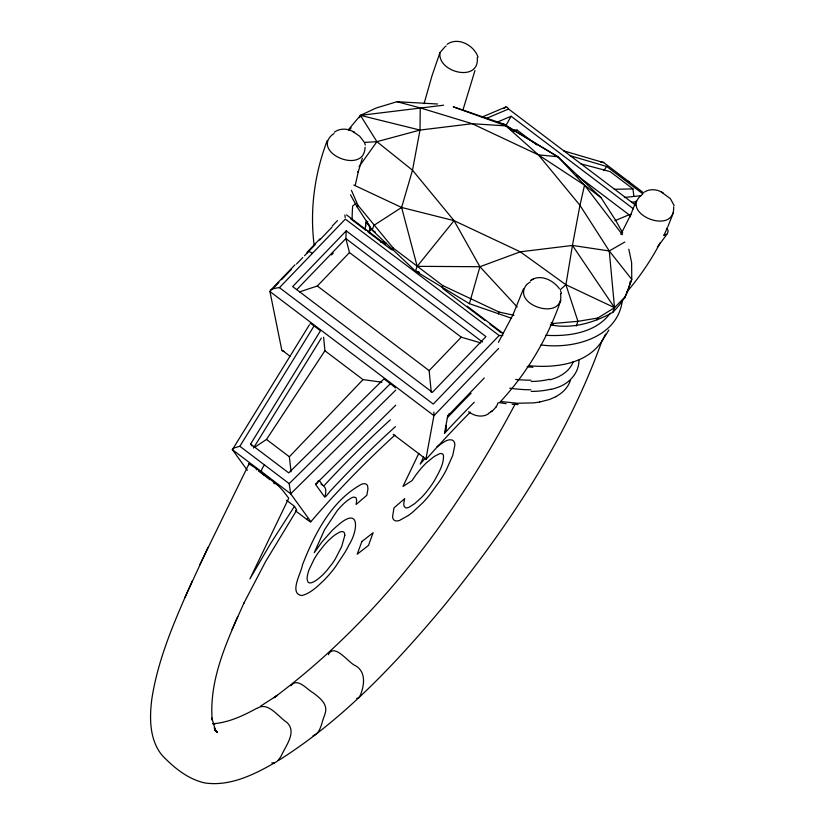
<?xml version="1.0" encoding="UTF-8"?>
<svg xmlns="http://www.w3.org/2000/svg" width="825" height="825" viewBox="0 0 825 825"><rect width="100%" height="100%" fill="white"/><g stroke="black" fill="none" stroke-linecap="round" stroke-linejoin="round"><path stroke-width="1.24" d="M511.521 318.244L469.404 303.683L415.439 271.064L417.182 266.331L401.62 207.467L412.5 170.218L420.007 130.072L420.234 107.889L397.021 101.712L376.045 108.054L360.453 115.366L348.614 129.432M346.211 230.845L292.658 286.564L432.403 392.329L485.956 336.61L346.211 230.845L345.85 238.569L349.48 252.563L461.268 337.177L480.728 342.901M550.254 325.06L552.822 325.277C573.86 328.793 594.423 322.42 612.789 312.397C620.988 303.755 628.949 293.906 630.135 281.634M578.964 360.113C579.14 373.065 568.951 383.903 557.04 387.595A56.543 37.403 12.1 0 1 551.296 389.379M426.03 459.381L426.02 458.287M365.073 229.206L366.331 221.038M365.836 226.287L365.547 225.287M318.388 480.583L317.522 482.718L315.573 484.327L395.742 405.178M369.466 232.836L370.043 228.659A6.652 4.362 51.8 0 0 366.352 222.389L367.857 221.337M622.318 300.568C617.605 338.085 572.828 349.367 541.025 344.922M576.211 326.05L577.954 321.327L565.929 284.738L572.447 245.448L579.954 205.301L584.543 185.161L557.793 156.709L503.827 124.08L453.338 106.786M474.282 402.208A306.096 57.492 -50.5 0 0 448.852 428.639L444.52 433.29L447.697 416.017L484.285 377.963M355.276 185.254L358.432 171.043L358.122 172.229L362.34 158.194M232.32 449.367L234.609 447.789L239.848 446.284L314.067 325.947A6.672 0.557 38.5 0 0 310.221 323.39M424.071 103.692L432.042 75.642L439.993 52.522L444.923 46.87M463.207 109.117L474.973 70.548M443.675 105.198L360.453 115.366L376.901 141.673L412.5 170.218L454.039 220.646L479.923 266.722L469.404 303.683M332.764 134.351C310.427 152.481 364.31 175.529 365.083 147.273M642.252 194.545C617.667 212.871 675.345 236.93 673.654 206.797M327.288 140.446C314.634 173.621 309.602 209.859 314.17 245.149M570.312 380.49L569.683 382.222A51.129 33.742 11.4 0 1 555.761 396.65M439.993 52.522C436.972 72.352 479.686 83.016 477.262 57.688M526.721 284.543C510.067 304.972 565.001 322.503 560.546 293.679M602.054 340.622C567.229 438.302 508.767 525.742 443.933 605.921C395.505 663.898 342.726 720.029 278.386 760.557M359.576 117.727L360.453 115.366L420.007 130.072L472.158 123.709L506.241 125.905L557.793 156.709L601.064 197.67L615.966 220.894L622.731 233.021M418.945 272.446L415.439 271.064L372.178 230.093L357.215 207.044L357.885 205.208L351.419 190.307M392.504 249.892L393.185 248.047L357.885 205.208M442.076 287.399L442.757 285.563L393.185 248.047M498.372 313.882L499.043 312.046L513.944 315.294M552.822 325.277L553.493 323.452L577.954 321.327L597.805 318.048L614.522 307.673L625.237 296.66L631.764 279.376L631.62 262.546L628.815 249.222M597.145 319.832L597.805 318.048M612.789 312.397L614.522 307.673L609.262 250.955L579.954 205.301L538.416 154.873L503.827 124.08M624.587 298.444L625.237 296.66M630.022 284.099L631.764 279.376L609.262 250.955L572.447 245.448L520.297 251.811L479.923 266.722L417.182 266.331L454.039 220.646L520.297 251.811L565.929 284.738L614.522 307.673L572.447 245.448M497.692 403.724L497.166 405.003A21.728 18.315 18.8 0 1 495.969 407.096M560.856 300.187C547.924 338.013 527.227 372.848 500.002 402.157M523.442 288.863L512.882 314.995L498.413 342.344M636.158 201.042L630.537 215.273M673.561 212.262L667.848 226.7M573.055 362.165L573.303 361.515M244.014 602.869C227.669 639.633 208.828 678.738 212.2 720.039L211.798 718.018L215.335 729.785L214.222 727.753L217.068 732.352L214.634 729.651M192.297 580.944C175.457 618.967 158.204 657.618 151.821 699.012C149.449 717.719 149.346 739.004 161.525 754.638C173.271 767.198 187.533 779.027 204.672 782.915C229.556 786.658 253.471 774.943 274.457 762.919L277.396 761.176L280.304 757.433A80.334 63.267 59.4 0 0 281.511 755.401C285.687 745.666 297.186 732.043 286.883 722.411C278.52 717.152 268.156 701.353 257.441 708.149M605.55 334.115L602.353 340.457M237.724 616.44L232.031 629.588M572.787 362.814C568.858 372.106 559.206 377.407 549.863 379.799M664.012 235.187L667.353 227.855M631.032 214.118L620.885 234.352M199.763 564.805L249.006 463.856M208.096 547.274L184.81 597.702M418.853 453.307L402.961 486.451L412.067 480.583A31.381 8.941 -52.9 0 1 420.956 468.61A26.936 7.673 -52.9 0 1 426.649 462.598L434.249 456.452L439.653 453.698A25.719 7.332 -52.9 0 1 442.148 453.781A27.225 7.755 -52.9 0 1 443.468 455.503C443.902 464.527 438.611 472.797 434.507 480.49A30.886 8.797 -52.9 0 1 430.196 486.987L426.432 491.917A26.977 7.683 -52.9 0 1 421.616 497.362L414.697 503.632L409.056 507.231A24.709 7.043 -52.9 0 1 405.714 507.818C402.332 506.261 404.229 501.456 404.673 498.692L393.999 507.839L392.587 516.656A39.909 11.375 -52.9 0 0 394.123 520.132A41.91 11.942 -52.9 0 0 395.134 520.688A40.178 11.447 -52.9 0 0 399.496 520.451L408.313 515.512A63.102 17.975 -52.9 0 0 412.789 512.077L422.916 502.631A41.467 11.818 -52.9 0 0 429.412 495.227L439.704 481.099A50.387 14.355 -52.9 0 0 446.036 470.508L452.739 455.431L454.874 445.118A42.591 12.138 -52.9 0 0 453.874 441.406L453.451 440.911A46.881 13.355 -52.9 0 0 451.801 439.952L449.687 439.787A39.136 11.148 -52.9 0 0 445.129 441.282L437.972 445.995A40.858 11.643 -52.9 0 0 436.951 446.81M423.617 457.009L420.203 464.135L424.927 458.576M243.777 603.374L265.66 561.443L296.484 510.572A20.274 1.681 38.5 0 1 296.361 510.582L295.597 510.314M395.423 426.608A312.108 91.451 -45.5 0 0 330 491.36C319.853 504.302 329.732 490.328 323.637 486.162A318.646 93.328 -45.6 0 1 390.338 419.822M515.398 403.59C455.905 516.089 376.613 621.297 273.931 697.733L277.344 695.362L260.782 705.994M660.402 242.416C651.162 260.092 639.87 276.664 626.938 291.844M505.612 126.112L511.098 116.253L633.373 208.797M247.345 470.332L232.392 449.666L309.427 324.761M252.058 446.047L250.614 444.046L320.471 330.784L314.067 325.947M253.502 448.047L321.348 338.054M608.881 330.021L601.899 341.189C586.276 364.753 554.153 368.167 528.402 365.661M290.947 685.802C297.113 676.871 307.013 689.452 312.902 692.67C319.368 697.476 328.453 704.199 325.081 713.532A80.303 52.614 52.1 0 1 324.534 715.574C321.389 722.143 321.049 733.332 313.026 735.694M667.497 233.527L668.147 230.763L666.806 228.082M254.502 447.377L266.496 439.447L324.916 350.769L323.606 337.239M294.319 506.591L270.528 543.634L249.903 578.913L288.75 498.238L283.522 491.422A82.191 6.837 38.5 0 0 281.593 489.184L279.52 487.018A16.882 1.403 38.5 0 0 278.798 486.317L268.672 477.892A61.256 5.094 38.5 0 0 263.629 474.024L261.731 472.591A66.289 5.507 38.5 0 0 257.792 469.631L249.233 463.887A16.882 1.403 38.5 0 0 248.923 463.856L248.768 464.258M444.52 433.29L446.191 429.382L446.201 425.411M504.054 108.508L505.735 107.023L507.365 107.24L508.571 109.013L635.735 205.26M603.787 170.631L606.664 166.464L642.768 193.792M359.081 166.66L376.901 141.673L420.007 130.072M610.345 313.16C595.794 332.96 568.58 336.662 545.738 335.28M495.959 407.086L492.381 410.963A6.652 3.052 48.8 0 1 490.638 411.531M657.381 247.129L667.322 233.774L663.774 235.269M502.817 335.528L499.166 335.517L433.269 404.075L279.448 287.647C276.282 287.935 270.652 288.616 269.94 291.524L433.909 415.635L433.857 412.088M368.321 231.65L369.982 230.02M295.897 511.129L306.817 519.41L307.601 518.492M291.05 471.859L289.358 456.761L363.031 379.613L381.862 382.181M270.353 290.452L295.01 264.804M307.426 251.883L319.842 238.972M332.248 226.06L337.487 220.615M274.395 287.079L278.829 282.47M281.49 279.706L291.235 269.558M296.546 264.031L302.754 257.575M304.528 255.74L315.16 244.674M319.584 240.065L331.99 227.164M279.448 287.647L345.345 219.099L499.166 335.517M296.763 289.637L345.85 238.569L482.512 342.004M331.495 254.966L333.29 253.11M299.454 291.916L317.347 285.997L349.48 252.563M431.279 392.37L429.134 370.611L461.268 337.177M498.578 348.47L433.898 415.759L425.906 459.082L393.195 434.321M348.779 130.36L351.264 127.793M290.678 493.773L289.173 483.615L390.39 383.707A6.672 0.557 38.5 0 1 395.505 387.956M394.927 435.095A291.782 85.491 -45.5 0 0 310.881 521.699L290.689 493.793L395.763 390.081M560.185 289.771L565.929 284.738M365.671 222.946L366.362 222.379A6.652 4.352 52.3 0 1 369.982 230.041M527.257 284.078L528.959 282.8M356.441 203.053L352.667 205.992A402.373 279.84 1.6 0 0 352.11 219.46M296.546 510.551L296.649 510.139A80.293 6.672 38.5 0 0 296.257 509.169L294.494 506.323L286.481 500.259M445.521 46.458L446.129 46.056M454.039 220.646L401.62 207.467L373.921 225.359L372.178 230.093L375.406 232.134M333.372 133.949L334.012 133.568M529.578 282.397L530.217 282.016M488.668 413.686C482.429 417.904 474.231 416.078 468.59 411.757M609.262 250.955L624.814 242.024M644.614 191.947C650.347 188.296 658.03 189.42 663.444 193.163M533.589 278.86L530.485 280.624C540.158 273.539 553.059 280.077 559.34 288.616M447.067 44.313C458.143 36.486 474.22 45.457 478.057 57.172M447.738 415.996L449.006 413.841M334.352 132.175C340.302 127.834 348.707 128.38 354.606 132.567L353.131 131.722L359.648 136.218L364.444 142.395L376.901 141.673M256.792 708.293C243.127 715.77 228.515 722.659 212.757 723.783L215.325 723.607L212.871 723.556M555.844 396.712L549.368 399.517L539.746 402.002M600.703 162.123L603.25 162.205L643.758 192.957M481.944 117.109L505.9 106.961M486.781 118.233L508.571 109.013M496.867 122.275L511.098 116.253M513.717 131.639L517.244 130.144L536.735 144.891M614.945 220.718L629.042 214.758L630.486 216.8M274.457 762.919L271.765 762.888M624.36 197.474L640.942 195.711M631.579 202.238L635.477 201.826M614.367 189.296L632.95 188.894L633.878 196.371M356.73 698.466L358.844 697.723L360.577 694.846A80.334 39.662 46.8 0 0 361.072 693.382C364.485 683.915 365.702 671.529 355.503 665.713C348.717 663.217 335.167 643.17 328.711 653.967A80.303 39.641 46.8 0 0 328.443 654.72M397.021 101.712L437.549 104.002M380.603 242.076L381.542 242.117M512.098 404.26L518.069 404.559M511.129 129.803L517.244 130.144M532.929 367.249L527.144 366.816M382.48 242.179L385.822 242.519M420.234 107.889L472.158 123.709L538.416 154.873L557.793 156.709M499.043 402.61L506.148 403.693M500.651 401.517L517.234 403.25L533.301 402.889A65.711 43.385 11.8 0 0 539.705 401.94M284.223 351.522L282.047 350.635M551.028 322.957L553.493 323.452M580.955 163.845L610.077 171.579L632.95 188.894M415.439 271.064L419.11 272.137M563.692 150.851L603.683 162.628M570.168 155.719L606.664 166.464M453.379 106.92L506.241 125.905M353.781 185.027L401.62 207.467M499.043 312.046L442.757 285.563M661 191.74L670.395 198.691L674.18 205.652M538.416 154.873L584.543 185.161L601.064 197.67M576.737 175.168L629.042 214.758M346.582 214.923L385.213 244.148M467.208 306.209L503.415 333.62M350.543 218.728L365.918 230.361M367.971 231.918L391.535 249.758M442.778 288.544L484.801 320.337M489.916 324.215L501.198 332.753M317.347 285.997L429.134 370.611M390.39 383.707L383.996 378.861L288.729 472.89L250.614 444.046M324.916 350.769L363.031 379.613M289.946 356.183L281.768 349.986L269.971 291.679M266.496 439.447L289.358 456.761M320.987 484.069L322.957 485.564L319.234 480.428M239.848 446.284L289.173 483.615M232.392 449.666L290.689 493.793M214.521 730.094L217.346 732.425L214.706 729.671M479.923 266.722L517.203 307.024M584.543 185.161L622.401 234.682M315.511 484.358L324.72 497.093M263.938 475.056L261.535 471.725A6.652 1.898 -52.9 0 1 264.505 464.949M350.481 194.803L357.215 207.044M561.495 293.504L560.587 290.854M364.526 142.622L365.351 145.056M344.881 215.016L345.18 217.511M492.154 410.778A30.03 24.967 11.1 0 1 488.441 413.428M498.032 402.806A13.705 11.828 17.3 0 1 497.887 403.281M307.178 252.966A6.652 2.444 43.9 0 1 312.397 253.368M447.336 417.79A312.788 59.4 -50.5 0 1 471.106 393.236M425.906 459.494A286.038 53.728 -50.5 0 1 470.343 412.118M310.747 521.988A7.054 0.588 38.5 0 1 306.828 519.42M256.235 469.673A16.624 1.382 38.5 0 1 256.451 469.807M258.607 471.199A16.624 1.382 38.5 0 1 269.888 479.738M273.426 482.718A16.624 1.382 38.5 0 1 274.642 483.79M369.827 229.876A20.305 14.943 32.1 0 1 371.549 228.742M549.471 379.252A66.413 43.622 10.7 0 1 531.259 381.501M530.97 380.181A100.815 68.558 11.8 0 1 515.656 379.438M551.152 389.173A71.455 47.242 12 0 1 531.228 391.411M530.877 389.812A106.621 71.796 12.6 0 1 509.716 388.162M248.995 464.898A79.21 6.579 38.5 0 1 248.737 464.238M628.341 181.294A6.652 1.898 -52.9 0 1 628.887 182.356M356.647 500.259L356.132 504.446L366.816 495.299L367.95 488.967L367.641 486.111A35.599 10.147 -52.9 0 0 365.558 483.893A35.723 10.178 -52.9 0 0 361.68 484.182C331.32 500.775 314.407 534.105 302.352 565.187C301.568 572.406 288.451 593.783 301.878 595.567C310.819 593.196 317.646 586.266 324.173 580.058A40.992 11.684 -52.9 0 0 329.814 573.88A39.775 11.333 -52.9 0 0 335.27 567.064L345.118 552.142A53.367 15.201 -52.9 0 0 349.119 544.686C358.112 530.588 360.226 505.704 337.992 525.205A41.095 11.705 -52.9 0 0 331.805 530.857L322.09 541.778L314.263 552.678L324.596 529.65L337.136 510.788A26.173 7.456 -52.9 0 1 346.046 501.641A29.03 8.271 -52.9 0 1 348.047 500.074L350.79 498.269A22.388 6.373 -52.9 0 1 354.007 497.093L356.039 497.681L356.647 500.259M344.798 535.404L341.684 546.552L335.29 558.989A27.978 7.972 -52.9 0 1 332.052 563.826L326.886 570.436A23.935 6.817 -52.9 0 1 322.575 575.035L319.11 578.139A27.833 7.93 -52.9 0 1 310.406 582.904A27.07 7.714 -52.9 0 1 307.942 581.903L307.168 579.439A39.992 11.395 -52.9 0 1 309.076 569.735L314.057 559.288A27.493 7.837 -52.9 0 1 318.667 552.193L323.957 545.428A26.689 7.6 -52.9 0 1 329.288 539.756L332.857 536.59A34.794 9.91 -52.9 0 1 335.538 534.548L339.343 532.3A24.781 7.064 -52.9 0 1 342.633 531.62L343.045 531.733A27.225 7.755 -52.9 0 1 344.046 532.403A26.493 7.549 -52.9 0 1 344.633 533.631L344.798 535.404M361.866 541.53L357.194 554.214L368.476 545.428L373.137 532.733L361.866 541.53"/></g></svg>
